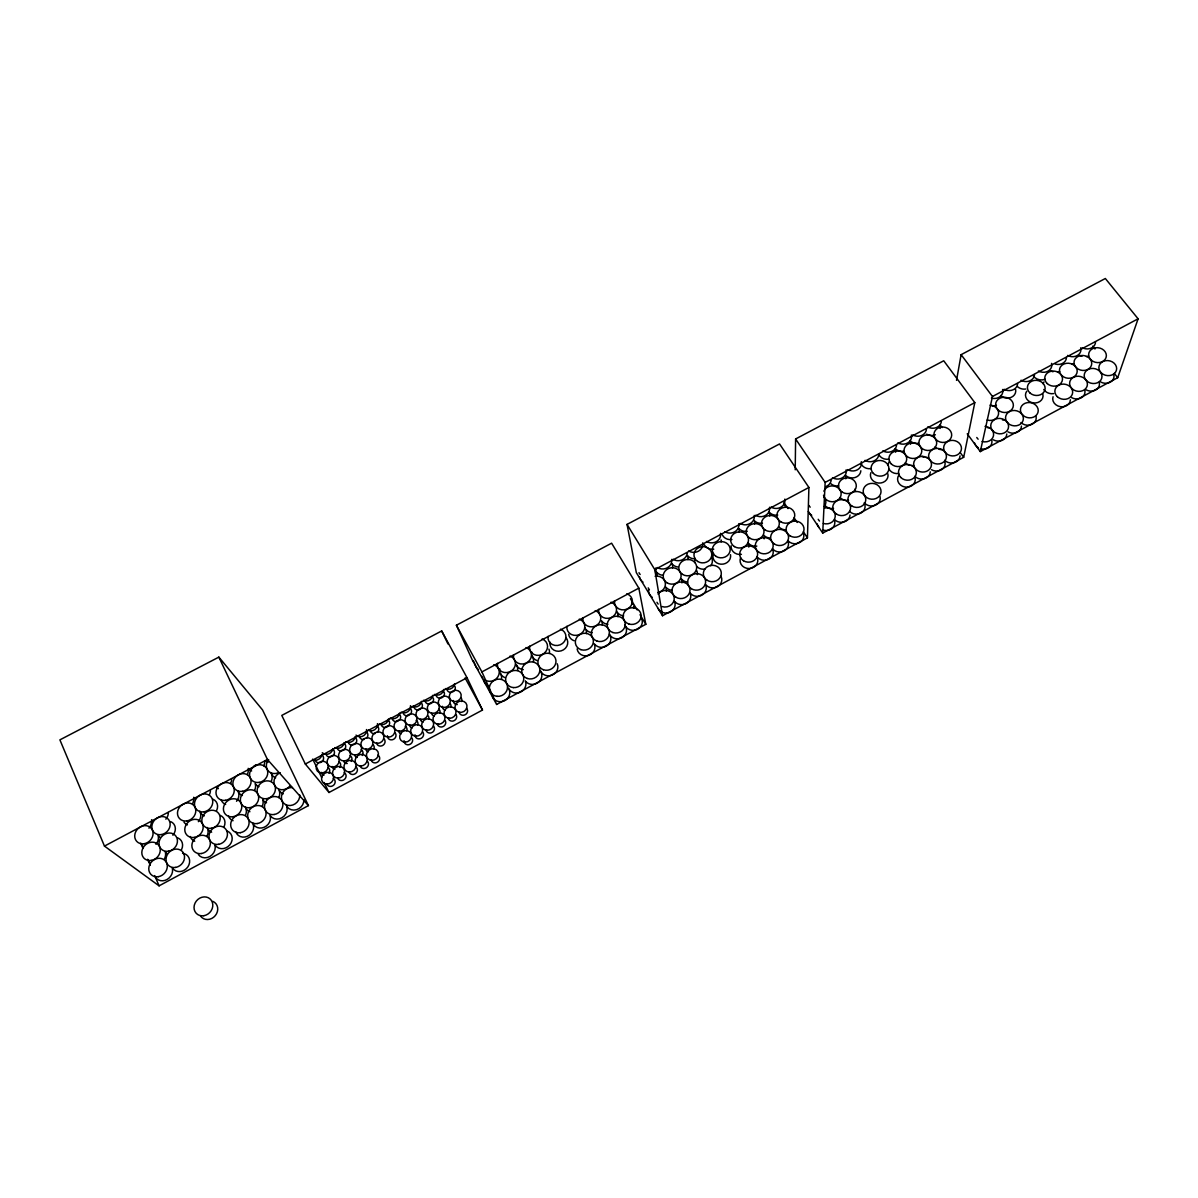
<?xml version="1.0" encoding="UTF-8"?>
<svg xmlns="http://www.w3.org/2000/svg" width="1198" height="1198" viewBox="0 0 1198 1198"><rect width="100%" height="100%" fill="white"/><g stroke="black" fill="none" stroke-linecap="round" stroke-linejoin="round"><path stroke-width="1.5" d="M795.217 469.796L795.607 438.962L943.725 360.778L974.798 402.618L963.686 457.292L822.726 533.08L808.321 511.546M807.437 537.872L808.905 487.466L779.539 443.949L627.048 524.395L636.333 572.629L662.524 615.742L807.437 537.872L803.334 531.702M822.726 533.08L825.152 482.405L795.607 438.962M956.513 380.35L961.125 354.668L1105.335 278.505L1138.1 318.803L1117.704 377.699L980.308 451.601L967.235 433.796M980.308 451.601L992.468 396.493L961.125 354.668M328.971 792.507L482.48 710.055L467.04 677.739L441.688 630.942L281.785 715.416L305.325 764.024L328.971 792.507L324.104 782.519M159.079 885.846L308.425 805.61L262.542 709.935L218.86 657.118L59.9 739.855L104.466 846.102L159.079 885.846L154.677 875.603M496.631 704.469L645.812 624.308L638.834 588.143L611.609 543.188L456.393 625.221L472.147 659.634L496.631 704.469L481.91 671.898L456.393 625.221M662.524 615.742L654.782 569.604L808.905 487.466M825.152 482.405L974.798 402.618M992.468 396.493L1138.1 318.803M305.325 764.024L467.04 677.739M481.91 671.898L638.834 588.143M104.466 846.102L267.439 759.487L308.425 805.61M1092.711 346.162L1094.987 349.022M1114.29 373.402L1117.704 377.699M454.581 685.825L454.881 686.244A4.343 3.983 -27.7 0 1 452.934 691.8M460.796 697.58L461.425 698.419A4.358 3.998 -28 0 1 461.634 701.519M466.531 708.258L467.16 709.096A4.373 4.028 -28.4 0 1 464.689 714.966A4.373 4.028 -28.4 0 1 459.089 712.241A6.095 5.601 -28.2 0 1 457.067 702.657A6.095 5.601 -28.2 0 1 466.891 705.173A6.095 5.601 -28.2 0 1 459.089 712.211M443.739 691.62L444.039 692.04A4.358 3.983 -28.6 0 1 441.553 697.85A4.358 3.983 -28.6 0 1 436.012 695.154M449.939 703.406L450.553 704.244A4.373 4.013 -29 0 1 450.762 707.344M455.944 714.517L456.258 714.951A4.388 4.028 -29.4 0 1 453.772 720.822A4.388 4.028 -29.4 0 1 448.172 718.096M939.936 424.631L942.092 427.596M960.437 452.844L963.686 457.292M439.007 709.246L439.621 710.085A4.373 4.013 -29.9 0 1 439.816 713.199M444.997 720.402L445.297 720.822A4.388 4.043 -30.3 0 1 442.796 726.707A4.388 4.043 -30.3 0 1 437.21 723.981M421.367 702.971L421.981 703.81A4.373 3.983 -30.3 0 1 420.902 708.752M433.451 725.988L434.065 726.842A4.403 4.043 -31.2 0 1 431.55 732.757A4.403 4.043 -31.2 0 1 425.964 730.001M410.525 708.752L411.139 709.605A4.388 3.998 -31.1 0 1 410.06 714.547M422.565 731.828L423.179 732.697A4.418 4.043 -32.1 0 1 420.094 738.777A4.418 4.043 -32.1 0 1 414.987 734.778M399.623 714.577L400.237 715.416A4.388 3.998 -31.9 0 1 399.144 720.387M411.603 737.713L412.217 738.567A4.418 4.043 -33 0 1 409.102 744.677A4.418 4.043 -33 0 1 404.026 740.664M388.661 720.432L389.26 721.286A4.403 3.998 -32.7 0 1 387.209 726.916M394.996 732.787L395.61 733.64A4.418 4.028 -33.3 0 1 393.558 739.316A4.418 4.028 -33.3 0 1 387.823 737.803M378.059 726.991L378.358 727.426A4.418 3.998 -33.5 0 1 377.235 732.412M384.079 738.956L384.678 739.825A4.433 4.028 -34.1 0 1 382.087 745.755A4.433 4.028 -34.1 0 1 376.546 742.985M367.202 732.862L367.501 733.281A4.418 3.998 -34.2 0 1 366.363 738.282M373.192 744.856L373.791 745.725A4.433 4.028 -34.8 0 1 373.941 748.885M362.305 750.876L362.605 751.311A4.448 4.028 -35.5 0 1 362.23 755.489M367.487 761.359L368.086 762.228A4.463 4.058 -36.1 0 1 365.989 767.978A4.463 4.058 -36.1 0 1 360.254 766.435M344.739 743.868L345.338 744.722A4.433 4.013 -35.6 0 1 343.212 750.412M783.896 502.426L787.999 508.596M794.139 517.836L797.194 522.463M627.048 524.395L654.782 569.604M630.403 598.671L637.141 609.887M640.031 614.694L645.812 624.308M465.109 677.933L482.48 710.055M312.768 759.218L321.678 777.532M441.688 630.942L447.962 643.955M218.86 657.118L267.439 759.487M140.75 843.182L142.951 848.304M148.088 860.254L150.289 865.375M711.612 557.684A8.88 8.072 -5.9 0 1 710.728 565.741M704.933 569.095A8.88 8.072 -5.9 0 1 696.652 566.355M694.78 562.566A8.88 8.072 -5.9 0 1 695.259 558.403M930.292 471.862A8.865 7.787 5.9 0 1 924.407 478.691A8.865 7.787 5.9 0 1 914.853 476.325M960.047 455.869A8.865 7.727 6.9 0 1 954.237 462.653A8.865 7.727 6.9 0 1 944.683 460.317M928.525 457.486A8.82 7.697 5.7 0 1 926.234 457.591M923.972 457.172A8.82 7.697 5.7 0 1 921.891 456.258M915.107 477.897A8.865 7.817 5.4 0 1 904.804 486.987A8.865 7.817 5.4 0 1 899.024 474.887M913.7 465.438A8.82 7.727 5.2 0 1 911.408 465.543M909.132 465.124A8.82 7.727 5.2 0 1 905.314 462.847M944.937 461.859A8.865 7.757 6.4 0 1 941.343 469.811A8.865 7.757 6.4 0 1 931.49 469.706M898.71 473.465A8.82 7.757 4.6 0 1 889.036 469.167M888.122 465.213A8.82 7.757 4.6 0 1 889.56 461.44M888.661 459.178A8.775 7.697 3.8 0 1 879.033 454.926M895.49 450.178A8.775 7.697 3.8 0 1 895.655 452.185M896.553 445.042A8.85 7.742 3.7 0 1 891.686 451.451A8.85 7.742 3.7 0 1 882.836 450.852M943.44 449.49A8.82 7.667 6.2 0 1 938.873 449.19M936.791 448.277A8.82 7.667 6.2 0 1 935.039 446.929M834.677 521.085A8.88 7.967 2 0 1 831.771 528.618A8.88 7.967 2 0 1 823.026 530.04M819.222 527.689A8.88 7.967 2 0 1 817.231 523.96M824.628 507.967A8.955 8.027 1.9 0 1 835.231 516.518A8.955 8.027 1.9 0 1 823.34 523.421M819.507 521.04A8.955 8.027 1.9 0 1 818.234 519.288M880.081 496.706A8.88 7.877 4 0 1 875.334 505.271A8.88 7.877 4 0 1 864.731 503.25M848.588 500.33A8.835 7.847 2.6 0 1 840.217 497.694M854.818 489.218A8.835 7.847 2.6 0 1 855.552 491.165M811.705 515.275A8.85 7.907 1.2 0 1 808.725 512.145M824.658 505.361A8.85 7.907 1.2 0 1 825.392 507.323M823.715 496.826A8.91 7.952 1.1 0 1 824.329 506.514M810.192 507.158A8.91 7.952 1.1 0 1 808.92 505.406M864.207 502.861A8.88 7.907 3.4 0 1 861.167 512.924A8.88 7.907 3.4 0 1 849.562 511.396M850.041 514.99A8.88 7.937 2.7 0 1 844.006 521.924A8.88 7.937 2.7 0 1 834.467 519.498M833.538 508.401A8.835 7.877 1.9 0 1 825.182 505.751M823.85 491.165A8.91 7.937 1.8 0 1 837.896 487.721A8.91 7.937 1.8 0 1 836.818 500.674A8.91 7.937 1.8 0 1 823.505 495.253M935.383 434.754A8.775 7.607 5.4 0 1 926.623 434.17M939.936 426.458A8.775 7.607 5.4 0 1 940.13 428.45M941.373 421.142A8.835 7.652 5.3 0 1 936.596 427.491A8.835 7.652 5.3 0 1 927.761 426.907M918.372 443.305A8.775 7.637 4.9 0 1 910.031 440.759M926.443 429.109A8.85 7.682 4.8 0 1 921.636 435.473A8.85 7.682 4.8 0 1 912.786 434.889M903.591 451.212A8.775 7.667 4.4 0 1 895.25 448.651M910.375 442.227A8.775 7.667 4.4 0 1 910.555 444.233M911.393 435.024A8.85 7.712 4.3 0 1 907.725 442.931A8.85 7.712 4.3 0 1 897.901 442.826M870.991 468.613A8.79 7.727 3.2 0 1 861.392 464.345M878.793 454.521A8.85 7.772 3.1 0 1 873.881 460.96A8.85 7.772 3.1 0 1 865.046 460.346M887.883 473.854A8.82 7.787 4 0 1 878.703 483.064A8.82 7.787 4 0 1 870.871 472.686M860.853 470.769A8.79 7.757 2.4 0 1 854.893 477.568A8.79 7.757 2.4 0 1 845.459 475.217M861.317 461.724A8.865 7.802 2.3 0 1 857.543 469.721A8.865 7.802 2.3 0 1 847.675 469.601M838.705 485.864A8.79 7.787 1.8 0 1 830.379 483.258M845.668 476.774A8.79 7.787 1.8 0 1 845.803 478.811M846.162 469.796A8.865 7.832 1.7 0 1 842.344 477.822A8.865 7.832 1.7 0 1 832.49 477.703M831.217 479.889A8.865 7.862 1 0 1 826.231 486.388M1084.729 389.964A8.88 7.502 10 0 1 1081.435 397.706A8.88 7.502 10 0 1 1071.626 397.631M1113.736 374.375A8.88 7.443 10.5 0 1 1110.501 382.057A8.88 7.443 10.5 0 1 1100.692 381.997M1070.383 399.803A8.88 7.532 9.7 0 1 1060.215 406.661A8.88 7.532 9.7 0 1 1053.057 396.748M1099.195 382.192A8.88 7.473 10.3 0 1 1095.93 389.904A8.88 7.473 10.3 0 1 1086.122 389.829M1053.611 393.603A8.835 7.473 9.1 0 1 1043.787 389.485M1043.069 383.749A8.835 7.473 9.1 0 1 1043.997 381.997M1045.135 379.212A8.775 7.428 8.4 0 1 1033.245 375.738M1051.559 363.383A8.85 7.473 8.3 0 1 1048.19 371.066A8.85 7.473 8.3 0 1 1038.381 371.006M991.719 439.951A8.88 7.682 7.9 0 1 989.129 447.243A8.88 7.682 7.9 0 1 980.473 448.666M978.362 447.752A8.88 7.682 7.9 0 1 974.453 442.796M985.026 426.398A8.955 7.742 7.8 0 1 993.501 435.728A8.955 7.742 7.8 0 1 982.06 441.463M978.137 439.187A8.955 7.742 7.8 0 1 976.789 437.48M1035.985 416.17A8.88 7.592 9 0 1 1031.598 424.481A8.88 7.592 9 0 1 1020.951 422.565M1004.733 419.809A8.835 7.577 7.9 0 1 1002.441 419.929M1021.46 426.099A8.88 7.622 8.6 0 1 1016.817 432.433A8.88 7.622 8.6 0 1 1007.952 431.849M1006.784 433.99A8.88 7.652 8.3 0 1 1002.097 440.355A8.88 7.652 8.3 0 1 993.232 439.756M990.072 427.671A8.835 7.607 7.6 0 1 987.781 427.791M990.042 405.134A8.91 7.652 7.5 0 1 998.503 414.358A8.91 7.652 7.5 0 1 987.122 420.034M1088.593 355.986A8.775 7.338 9.2 0 1 1086.466 356.6M1081.929 356.315A8.775 7.338 9.2 0 1 1079.832 355.462M1095.511 342.014A8.85 7.383 9.1 0 1 1091.004 348.184A8.85 7.383 9.1 0 1 1082.168 347.645M1074.112 363.728A8.775 7.368 9 0 1 1071.985 364.342M1080.671 347.839A8.85 7.413 8.9 0 1 1077.376 355.492A8.85 7.413 8.9 0 1 1067.583 355.432M1059.706 371.425A8.775 7.398 8.7 0 1 1057.564 372.039M1053.027 371.754A8.775 7.398 8.7 0 1 1050.931 370.886M1066.46 357.513A8.85 7.443 8.6 0 1 1055.168 364.057M1025.788 389.021A8.79 7.458 8 0 1 1017.387 386.55M1034.488 374.57A8.85 7.502 7.9 0 1 1029.876 380.814A8.85 7.502 7.9 0 1 1021.025 380.26M1042.814 394.037A8.835 7.517 8.7 0 1 1032.901 402.842A8.835 7.517 8.7 0 1 1026.761 391.207M1015.53 389.2A8.79 7.488 7.6 0 1 1011.142 397.377A8.79 7.488 7.6 0 1 1000.6 395.52M1017.611 383.585A8.85 7.532 7.5 0 1 1012.954 389.844A8.85 7.532 7.5 0 1 1004.104 389.29M996.451 405.238A8.79 7.517 7.2 0 1 992.019 405.957M1002.606 389.485A8.865 7.562 7.1 0 1 1000.03 396.658A8.865 7.562 7.1 0 1 991.405 398.08M772.44 548.714A8.895 8.072 -1.6 0 1 769.161 558.957A8.895 8.072 -1.6 0 1 757.54 557.37M803.723 534.293A8.88 8.012 0.3 0 1 798.796 542.994A8.88 8.012 0.3 0 1 788.194 540.912M769.76 538.022A8.85 7.982 -1.4 0 1 763.755 535.221M757.031 556.98A8.91 8.101 -2.6 0 1 749.304 568.526A8.91 8.101 -2.6 0 1 740.604 557.684M756.837 546.093A8.865 8.012 -2.3 0 1 748.51 543.383M764.054 536.764A8.865 8.012 -2.3 0 1 764.144 538.845M787.685 540.523A8.895 8.042 -0.6 0 1 784.435 550.736A8.895 8.042 -0.6 0 1 772.83 549.163M741.427 554.345A8.865 8.027 -3.3 0 1 731.124 545.749M748.001 542.979A8.865 8.027 -3.3 0 1 748.78 547.082M731.918 539.519A8.82 7.967 -4.1 0 1 722.439 535.072M738.492 528.258A8.82 7.967 -4.1 0 1 739.256 532.301M738.807 523.631A8.895 8.012 -4.1 0 1 734.748 531.822A8.895 8.012 -4.1 0 1 724.85 531.672M785.094 529.816A8.85 7.952 -0.5 0 1 779.059 527.03M793.825 518.479A8.85 7.952 -0.5 0 1 794.529 520.441M674.384 601.321A8.955 8.236 -9 0 1 669.787 612.313A8.955 8.236 -9 0 1 658.016 608.329M657.987 593.983A9.03 8.281 -9 0 1 669.937 591.557A9.03 8.281 -9 0 1 673.306 602.25A9.03 8.281 -9 0 1 661.94 606.562M658.181 604.091A9.03 8.281 -9 0 1 656.968 602.265M721.046 576.283A8.925 8.161 -5.2 0 1 717.617 586.646A8.925 8.161 -5.2 0 1 706.011 585.028M687.577 582.033A8.895 8.116 -7 0 1 681.602 579.173M696.637 570.458A8.895 8.116 -7 0 1 697.356 574.606M665.639 587.05A8.91 8.161 -9.5 0 1 666.328 591.213M652.176 597.248A8.91 8.161 -9.5 0 1 648.642 589.835M655.111 576.253A8.985 8.221 -9.5 0 1 665.309 582.902A8.985 8.221 -9.5 0 1 657.762 592.471M649.406 589.671A8.985 8.221 -9.5 0 1 648.208 587.844M705.502 584.624A8.925 8.191 -6.4 0 1 690.422 593.399M690.033 592.935A8.94 8.206 -7.6 0 1 674.908 601.725M672.108 590.329A8.91 8.146 -8.2 0 1 666.148 587.454M681.213 578.709A8.91 8.146 -8.2 0 1 681.932 582.872M777.742 515.065A8.805 7.892 -1.3 0 1 769.445 512.4M784.151 503.909A8.805 7.892 -1.3 0 1 784.855 505.856M784.855 499.087A8.88 7.937 -1.4 0 1 780.916 507.203A8.88 7.937 -1.4 0 1 771.033 507.068M762.467 523.212A8.805 7.907 -2.2 0 1 754.186 520.546M768.936 512.025A8.805 7.907 -2.2 0 1 769.73 516.053M769.505 507.263A8.88 7.967 -2.3 0 1 765.522 515.41A8.88 7.967 -2.3 0 1 755.653 515.275M747.282 531.313A8.82 7.937 -3.1 0 1 739.001 528.632M754.47 522.058A8.82 7.937 -3.1 0 1 754.575 524.14M754.231 515.41A8.895 7.997 -3.2 0 1 750.218 523.571A8.895 7.997 -3.2 0 1 740.334 523.436M713.768 549.208A8.835 7.997 -5.3 0 1 704.304 544.746M721.061 539.879A8.835 7.997 -5.3 0 1 721.136 541.975M720.552 533.35A8.91 8.042 -5.3 0 1 716.449 541.586A8.91 8.042 -5.3 0 1 706.55 541.436M730.525 554.704A8.88 8.057 -4.6 0 1 720.896 564.198A8.88 8.057 -4.6 0 1 713.469 553.416M656.414 572.015A8.88 8.101 -10 0 1 657.088 576.148M642.997 582.138A8.88 8.101 -10 0 1 639.537 576.912M656.01 567.747A8.955 8.146 -10.1 0 1 655.486 571.955M640.166 574.471A8.955 8.146 -10.1 0 1 638.983 572.674M693.762 558.762A8.85 8.027 -6.5 0 1 687.817 555.932M702.747 542.844A8.91 8.072 -6.6 0 1 698.614 551.095A8.91 8.072 -6.6 0 1 688.715 550.945M678.263 567.028A8.85 8.042 -7.6 0 1 672.318 564.198M687.308 555.543A8.85 8.042 -7.6 0 1 688.011 559.646M687.233 553.251A8.925 8.101 -7.7 0 1 681.962 559.945A8.925 8.101 -7.7 0 1 673.096 559.256M662.853 575.265A8.865 8.072 -8.8 0 1 656.908 572.404M671.943 563.734A8.865 8.072 -8.8 0 1 672.632 567.852M671.674 559.391A8.94 8.131 -8.8 0 1 667.466 567.702A8.94 8.131 -8.8 0 1 657.552 567.538M565.95 637.516A9 8.296 -18.5 0 1 561.083 650.888A9 8.296 -18.5 0 1 549.972 642.158M560.454 629.19A9.075 8.356 -18.4 0 1 565.531 639.283A9.075 8.356 -18.4 0 1 554.944 645.408A9.075 8.356 -18.4 0 1 548.04 636.363M594.283 643.91A9.03 8.341 -16.6 0 1 588.323 655.486A9.03 8.341 -16.6 0 1 577.107 648.912M641.604 618.512A8.985 8.281 -11.9 0 1 636.902 629.579A8.985 8.281 -11.9 0 1 625.146 625.551M617.24 612.537A8.955 8.236 -13.8 0 1 617.869 616.76M607.91 624.308A8.955 8.236 -13.8 0 1 601.965 621.373M610.965 602.235A9.03 8.281 -13.7 0 1 616.161 612.208A9.03 8.281 -13.7 0 1 605.664 618.273A9.03 8.281 -13.7 0 1 598.656 609.333M633.577 606.188A8.94 8.206 -12.4 0 1 633.607 608.329M623.679 615.862A8.94 8.206 -12.4 0 1 616.551 611.13M631.765 602.324A8.94 8.206 -12.4 0 1 632.948 604.136M626.794 593.774A9.015 8.266 -12.3 0 1 632.035 603.717A9.015 8.266 -12.3 0 1 621.567 609.767A9.015 8.266 -12.3 0 1 614.529 600.857M584.624 627.527A8.985 8.281 -16.7 0 1 586.391 633.607M574.097 640.735A8.985 8.281 -16.7 0 1 568.691 634.326M579.278 619.141A9.06 8.326 -16.7 0 1 584.414 629.19A9.06 8.326 -16.7 0 1 573.857 635.284A9.06 8.326 -16.7 0 1 566.909 626.284M624.637 625.146A8.985 8.296 -13.4 0 1 622.121 637.561A8.985 8.296 -13.4 0 1 609.333 634.042M610.141 635.404A9 8.326 -15 0 1 594.777 644.329M601.591 620.908A8.97 8.251 -15.2 0 1 602.22 625.131M592.216 632.709A8.97 8.251 -15.2 0 1 586.286 629.774M595.211 610.636A9.045 8.311 -15.2 0 1 600.378 620.654A9.045 8.311 -15.2 0 1 589.85 626.734A9.045 8.311 -15.2 0 1 582.872 617.764M478.436 669.532A9.06 8.281 -24.4 0 1 475.172 664.066M474.273 662.434A9.135 8.341 -24.3 0 1 473.15 660.562M509.195 689.569A9.135 8.431 -25 0 1 504.088 700.95A9.135 8.431 -25 0 1 492.423 696.757M525.293 680.928A9.105 8.416 -23.5 0 1 520.246 692.264A9.105 8.416 -23.5 0 1 508.551 688.101M499.88 672.842A9.09 8.356 -24.7 0 1 501.513 679.041M489.024 686.274A9.09 8.356 -24.7 0 1 483.737 679.745M493.861 664.725A9.165 8.416 -24.6 0 1 497.949 676.735A9.165 8.416 -24.6 0 1 484.531 679.76M482.914 678.233A9.165 8.416 -24.6 0 1 481.776 676.346M515.919 664.276A9.075 8.341 -23.2 0 1 517.581 670.446M505.122 677.664A9.075 8.341 -23.2 0 1 500.375 673.261M499.806 671.15A9.075 8.341 -23.2 0 1 499.851 668.948M510.019 656.1A9.15 8.401 -23.1 0 1 514.975 666.328A9.15 8.401 -23.1 0 1 504.283 672.497A9.15 8.401 -23.1 0 1 497.484 663.333M548.879 649.106A9.03 8.311 -20.2 0 1 549.448 653.389M537.063 660.562A9.03 8.311 -20.2 0 1 532.271 656.205M531.702 654.108A9.03 8.311 -20.2 0 1 531.732 651.907M542.095 638.983A9.105 8.371 -20.1 0 1 547.127 649.136A9.105 8.371 -20.1 0 1 536.494 655.276A9.105 8.371 -20.1 0 1 529.621 646.186M541.226 672.378A9.09 8.401 -21.9 0 1 525.667 681.407M557.235 663.782A9.06 8.386 -20.3 0 1 552.278 675.058A9.06 8.386 -20.3 0 1 540.568 670.925M531.777 655.785A9.045 8.326 -21.8 0 1 533.469 661.94M523.301 669.607A9.045 8.326 -21.8 0 1 516.278 664.755M526.012 647.564A9.12 8.386 -21.6 0 1 531.014 657.747A9.12 8.386 -21.6 0 1 520.351 663.902A9.12 8.386 -21.6 0 1 513.508 654.782M264.713 761.284A9.404 8.341 -38.5 0 1 263.755 765.807M251.625 770.988A9.404 8.341 -38.5 0 1 248.166 768.352M256.192 764.683A9.479 8.386 -38.3 0 1 254.051 765.911M275.645 777.802A9.404 8.401 -38.4 0 1 271.122 773.204M278.295 772.77A9.494 8.461 -38.2 0 1 267.813 770.374A9.494 8.461 -38.2 0 1 268.651 759.577M286.681 806.374A9.539 8.536 -40.9 0 1 281.979 817.74A9.539 8.536 -40.9 0 1 270.374 815.823M303.858 799.635A9.509 8.536 -40.1 0 1 296.505 809.698A9.509 8.536 -40.1 0 1 286.112 804.846M299.755 795.023A9.584 8.596 -39.8 0 1 290.35 805.52A9.584 8.596 -39.8 0 1 281.455 796.475A9.584 8.596 -39.8 0 1 292.417 787.565M279.269 790.755A9.494 8.476 -40 0 1 278.76 797.569M266.54 802.81A9.494 8.476 -40 0 1 263.036 800.129M283.252 793.87A9.464 8.461 -39.2 0 1 278.715 789.227M289.946 785.993A9.539 8.521 -39 0 1 275.465 786.532A9.539 8.521 -39 0 1 280.242 772.695M271.676 774.717A9.449 8.401 -39.2 0 1 271.152 781.485M258.978 786.697A9.449 8.401 -39.2 0 1 255.503 784.031M268.217 762.153A9.359 8.326 -37.7 0 1 266.285 761.089M238.462 792.417A9.509 8.416 -40.7 0 1 236.53 801.282M225.643 804.472A9.509 8.416 -40.7 0 1 221.181 799.815M262.691 799.62A9.524 8.476 -40.8 0 1 262.152 806.464M249.903 811.72A9.524 8.476 -40.8 0 1 245.395 807.048M245.934 808.575A9.569 8.476 -41.5 0 1 245.365 815.449M233.071 820.72A9.569 8.476 -41.5 0 1 228.578 816.018M253.212 824.329A9.614 8.551 -42.4 0 1 247.312 836.324A9.614 8.551 -42.4 0 1 235.796 831.816M255.159 783.522A9.479 8.401 -40 0 1 254.605 790.306M242.4 795.532A9.479 8.401 -40 0 1 237.923 790.89M231.603 778.88A9.464 8.341 -40 0 1 230.6 783.432M218.41 788.643A9.464 8.341 -40 0 1 216.479 787.565M270.029 815.314A9.569 8.551 -41.6 0 1 264.174 827.264A9.569 8.551 -41.6 0 1 252.658 822.771M248.256 770.029A9.434 8.341 -39.2 0 1 247.267 774.567M200.38 812.723A9.599 8.416 -42.2 0 1 198.359 821.663M187.427 824.868A9.599 8.416 -42.2 0 1 183.983 822.157M207.703 829.031A9.644 8.491 -43 0 1 207.059 835.949M194.705 841.251A9.644 8.491 -43 0 1 190.257 836.518M214.831 844.919A9.704 8.551 -43.8 0 1 209.92 856.45A9.704 8.551 -43.8 0 1 198.329 854.474M212.735 799.111A9.569 8.416 -41.6 0 1 216.568 810.612M204.289 815.868A9.569 8.416 -41.6 0 1 199.841 811.181M220.088 815.314A9.614 8.491 -42.4 0 1 223.966 826.905M211.642 832.191A9.614 8.491 -42.4 0 1 207.164 827.474M210.384 790.156A9.509 8.356 -40.8 0 1 209.351 794.738M195.199 798.871A9.509 8.356 -40.8 0 1 193.702 797.284M227.261 831.098A9.659 8.551 -43.2 0 1 229.791 844.904A9.659 8.551 -43.2 0 1 215.311 845.369M193.627 799.066A9.554 8.356 -41.4 0 1 192.578 803.648M170.58 821.558A9.659 8.431 -43.1 0 1 172.901 835.246M160.023 837.342A9.659 8.431 -43.1 0 1 158.51 835.725M177.783 837.911A9.704 8.491 -43.9 0 1 181.527 849.607M167.196 853.815A9.704 8.491 -43.9 0 1 165.683 852.182M182.56 853.305A9.764 8.566 -44.7 0 1 187.936 866.768A9.764 8.566 -44.7 0 1 172.662 868.236M168.319 812.514A9.614 8.356 -42.3 0 1 165.863 819.192M153.03 821.289A9.614 8.356 -42.3 0 1 151.532 819.687M172.198 867.786A9.794 8.566 -45.2 0 1 167.166 879.422A9.794 8.566 -45.2 0 1 155.56 877.415M165.219 851.733A9.749 8.491 -44.4 0 1 164.515 858.726M150.139 862.934A9.749 8.491 -44.4 0 1 147.668 859.28M158.061 835.276A9.689 8.431 -43.6 0 1 155.935 844.29M143.026 846.402A9.689 8.431 -43.6 0 1 141.544 844.77M151.457 821.484A9.644 8.356 -42.9 0 1 148.956 828.192M212.765 901.345A9.913 8.775 -47.3 0 1 215.281 915.631A9.913 8.775 -47.3 0 1 200.56 916.066M349.157 772.396A4.478 4.058 -36.8 0 0 354.893 773.938A4.478 4.058 -36.8 0 0 357.004 768.173L356.405 767.304A4.478 4.058 -36.8 0 0 355.581 766.645M337.836 778.46A4.478 4.058 -37.5 0 0 343.571 780.003A4.478 4.058 -37.5 0 0 345.713 774.237L345.114 773.369A4.478 4.058 -37.5 0 0 344.275 772.695M326.889 784.331A4.492 4.058 -38.1 0 0 332.625 785.888A4.492 4.058 -38.1 0 0 334.781 780.093L334.182 779.224A4.492 4.058 -38.1 0 0 333.358 778.55M371.125 759.802A4.448 4.058 -35.4 0 0 376.696 762.587A4.448 4.058 -35.4 0 0 379.302 756.612L378.688 755.758A4.448 4.058 -35.4 0 0 377.864 755.084M387.493 736.815A4.418 4.028 -33.3 0 1 387.433 735.737M434.35 716.134A4.373 4.013 -29.9 0 1 431.55 713.229M428.42 716.09A4.388 4.013 -30.8 0 1 428.599 719.204M423.134 722.139A4.388 4.013 -30.8 0 1 420.333 719.234M457.292 704.574A4.358 3.998 -28 0 1 453.308 700.501M445.297 710.264A4.373 4.013 -29 0 1 442.421 706.326M351.164 761.404A4.463 4.028 -36.2 0 0 351.553 757.226L350.954 756.357A4.463 4.028 -36.2 0 0 350.13 755.698M347.24 763.515A4.463 4.028 -36.2 0 1 343.721 761.419M357.214 757.436A4.448 4.028 -35.5 0 1 354.788 755.489M361.182 749.783A4.448 4.028 -35.5 0 1 362.006 750.442M417.728 725.03A4.403 4.013 -31.6 0 0 417.548 721.9L416.934 721.046A4.403 4.013 -31.6 0 0 416.11 720.402M412.247 727.965A4.403 4.013 -31.6 0 1 409.446 725.06M339.873 767.454A4.463 4.043 -36.9 0 0 340.277 763.246L339.693 762.392A4.463 4.043 -36.9 0 0 338.869 761.718M334.841 769.415A4.463 4.043 -36.9 0 1 332.101 766.45M406.781 730.9A4.403 4.028 -32.5 0 0 406.616 727.755L406.002 726.901A4.403 4.028 -32.5 0 0 405.179 726.243M401.285 733.835A4.403 4.028 -32.5 0 1 398.5 730.915M328.956 773.294A4.478 4.043 -37.6 0 0 329.375 769.086L328.791 768.217A4.478 4.043 -37.6 0 0 327.967 767.544M323.924 775.256A4.478 4.043 -37.6 0 1 321.184 772.291M368.4 751.835A4.433 4.028 -34.8 0 1 365.645 748.9M386.145 727.336A4.403 3.998 -32.7 0 1 381.159 724.431M388.481 718.935A6.125 5.556 -32.6 0 1 379.122 723.921M433.152 697.85A4.358 3.983 -29.4 0 1 430.097 703.84M428.989 703.99A4.358 3.983 -29.4 0 1 425.095 700.98M432.718 695.334A6.08 5.541 -29.3 0 1 423.433 700.291M419.974 709.411A4.373 3.983 -30.3 0 1 413.849 705.892M421.456 701.339A6.095 5.541 -30.2 0 1 412.157 706.311M375.229 733.49A4.418 3.998 -33.5 0 1 370.257 730.57M376.936 725.913A4.418 3.998 -33.5 0 1 377.759 726.572M377.445 723.637A6.14 5.571 -33.3 0 1 368.13 730.121M451.871 692.219A4.343 3.983 -27.7 0 1 446.854 689.359M454.626 683.654A6.05 5.526 -27.5 0 1 445.371 688.58M443.694 689.479A6.065 5.541 -28.4 0 1 434.425 694.421M342.134 750.832A4.433 4.013 -35.6 0 1 337.192 747.896M344.215 742.55A6.185 5.571 -35.5 0 1 334.781 747.582M409.117 715.206A4.388 3.998 -31.1 0 1 403.412 713.723M410.465 705.697A6.11 5.556 -31 0 1 401.21 712.151M354.249 744.512A4.433 3.998 -34.9 0 0 356.36 738.837L355.761 737.983A4.433 3.998 -34.9 0 0 354.937 737.324M353.185 744.931A4.433 3.998 -34.9 0 1 348.229 742.011M355.327 736.635A6.17 5.571 -34.8 0 1 345.908 741.652M364.342 739.361A4.418 3.998 -34.2 0 1 359.385 736.441M366.079 731.768A4.418 3.998 -34.2 0 1 366.902 732.427M366.498 729.537A6.155 5.571 -34.1 0 1 356.016 735.123M331.966 756.432A4.448 4.013 -36.3 0 0 334.092 750.727L333.493 749.858A4.448 4.013 -36.3 0 0 332.685 749.199M330.888 756.837A4.448 4.013 -36.3 0 1 326.859 755.773M326.26 754.905A4.448 4.013 -36.3 0 1 325.931 753.901M332.894 748.6A6.2 5.571 -36.1 0 1 322.292 752.718M398.2 721.046A4.388 3.998 -31.9 0 1 392.15 718.56M399.548 713.035A6.11 5.556 -31.8 0 1 390.204 718.021M320.001 762.662A4.463 4.013 -36.9 0 0 323.22 756.522L322.636 755.668A4.463 4.013 -36.9 0 0 321.813 754.995M318.878 762.797A4.463 4.013 -36.9 0 1 315.059 759.712M321.933 754.441A6.215 5.586 -36.8 0 1 312.468 759.502M697.655 561.443A8.94 8.131 -5.9 0 0 711.762 555.408A8.94 8.131 -5.9 0 0 699.198 547.411A8.94 8.131 -5.9 0 0 697.655 561.443M915.946 469.346A8.94 7.832 5.8 0 0 931.056 466.846A8.94 7.832 5.8 0 0 920.678 456.528A8.94 7.832 5.8 0 0 915.946 469.346M946.001 453.233A8.925 7.772 6.8 0 0 961.066 450.718A8.925 7.772 6.8 0 0 950.628 440.49A8.925 7.772 6.8 0 0 946.001 453.233M921.247 447.797A8.895 7.742 5.6 0 0 936.282 445.297A8.895 7.742 5.6 0 0 925.934 435.114A8.895 7.742 5.6 0 0 921.247 447.797M900.791 477.478A8.94 7.862 5.3 0 0 915.916 474.962A8.94 7.862 5.3 0 0 905.568 464.614A8.94 7.862 5.3 0 0 900.791 477.478M906.317 455.794A8.895 7.772 5.1 0 0 921.352 453.293A8.895 7.772 5.1 0 0 911.049 443.065A8.895 7.772 5.1 0 0 906.317 455.794M930.936 461.305A8.94 7.802 6.3 0 0 946.016 458.804A8.94 7.802 6.3 0 0 935.608 448.531A8.94 7.802 6.3 0 0 930.936 461.305M891.207 463.866A8.895 7.802 4.5 0 0 906.272 461.365A8.895 7.802 4.5 0 0 895.999 451.092A8.895 7.802 4.5 0 0 891.207 463.866M936.267 439.771A8.88 7.712 6 0 0 951.287 437.27A8.88 7.712 6 0 0 940.909 427.132A8.88 7.712 6 0 0 936.267 439.771M865.405 496.451A8.94 7.937 3.9 0 0 880.59 493.935A8.94 7.937 3.9 0 0 870.317 483.498A8.94 7.937 3.9 0 0 865.405 496.451M842.449 492.258A8.91 7.907 2.5 0 0 856.285 486.343A8.91 7.907 2.5 0 0 843.467 478.601A8.91 7.907 2.5 0 0 842.449 492.258M851.883 506.05A8.955 7.967 3.3 0 0 865.765 500.105A8.955 7.967 3.3 0 0 852.871 492.303A8.955 7.967 3.3 0 0 851.883 506.05M836.653 514.212A8.955 7.997 2.6 0 0 850.58 508.251A8.955 7.997 2.6 0 0 837.716 500.42A8.955 7.997 2.6 0 0 836.653 514.212M873.357 473.42A8.895 7.832 3.8 0 0 888.437 470.904A8.895 7.832 3.8 0 0 878.209 460.601A8.895 7.832 3.8 0 0 873.357 473.42M1072.12 388.766A8.94 7.547 9.9 0 0 1087.08 386.28A8.94 7.547 9.9 0 0 1076.313 376.352A8.94 7.547 9.9 0 0 1072.12 388.766M1101.411 373.042A8.94 7.488 10.4 0 0 1116.341 370.556A8.94 7.488 10.4 0 0 1105.514 360.703A8.94 7.488 10.4 0 0 1101.411 373.042M1076.538 367.891A8.895 7.458 9.5 0 0 1091.408 365.42A8.895 7.458 9.5 0 0 1080.686 355.596A8.895 7.458 9.5 0 0 1076.538 367.891M1057.355 396.703A8.94 7.577 9.6 0 0 1072.33 394.202A8.94 7.577 9.6 0 0 1061.593 384.229A8.94 7.577 9.6 0 0 1057.355 396.703M1061.967 375.693A8.895 7.488 9.2 0 0 1076.867 373.207A8.895 7.488 9.2 0 0 1066.175 363.353A8.895 7.488 9.2 0 0 1061.967 375.693M1086.736 380.934A8.94 7.517 10.2 0 0 1101.666 378.448A8.94 7.517 10.2 0 0 1090.869 368.55A8.94 7.517 10.2 0 0 1086.736 380.934M1047.247 383.57A8.895 7.517 8.9 0 0 1062.162 381.084A8.895 7.517 8.9 0 0 1051.515 371.185A8.895 7.517 8.9 0 0 1047.247 383.57M1091.183 360.059A8.895 7.428 9.8 0 0 1106.039 357.588A8.895 7.428 9.8 0 0 1095.286 347.809A8.895 7.428 9.8 0 0 1091.183 360.059M1022.867 415.212A8.955 7.652 8.9 0 0 1037.887 412.711A8.955 7.652 8.9 0 0 1027.24 402.648A8.955 7.652 8.9 0 0 1022.867 415.212M998.024 409.896A8.91 7.622 7.8 0 0 1012.999 407.41A8.91 7.622 7.8 0 0 1002.456 397.392A8.91 7.622 7.8 0 0 998.024 409.896M1007.967 423.208A8.955 7.682 8.5 0 0 1023.002 420.708A8.955 7.682 8.5 0 0 1012.385 410.6A8.955 7.682 8.5 0 0 1007.967 423.208M993.142 431.16A8.955 7.712 8.2 0 0 1008.207 428.659A8.955 7.712 8.2 0 0 997.62 418.521A8.955 7.712 8.2 0 0 993.142 431.16M1029.846 392.869A8.895 7.562 8.6 0 0 1044.776 390.383A8.895 7.562 8.6 0 0 1034.159 380.455A8.895 7.562 8.6 0 0 1029.846 392.869M759.083 552.383A8.97 8.116 -1.7 0 0 773.159 546.348A8.97 8.116 -1.7 0 0 760.416 538.366A8.97 8.116 -1.7 0 0 759.083 552.383M789.991 535.806A8.955 8.072 0.2 0 0 804.008 529.801A8.955 8.072 0.2 0 0 791.219 521.879A8.955 8.072 0.2 0 0 789.991 535.806M765.327 530.07A8.925 8.027 -1.5 0 0 779.314 524.095A8.925 8.027 -1.5 0 0 766.63 516.218A8.925 8.027 -1.5 0 0 765.327 530.07M743.494 560.739A8.985 8.146 -2.7 0 0 757.6 554.689A8.985 8.146 -2.7 0 0 744.886 546.677A8.985 8.146 -2.7 0 0 743.494 560.739M749.963 538.291A8.925 8.057 -2.4 0 0 763.98 532.301A8.925 8.057 -2.4 0 0 751.326 524.38A8.925 8.057 -2.4 0 0 749.963 538.291M774.492 544.117A8.97 8.087 -0.7 0 0 788.539 538.097A8.97 8.087 -0.7 0 0 775.78 530.145A8.97 8.087 -0.7 0 0 774.492 544.117M734.434 546.602A8.94 8.087 -3.4 0 0 748.48 540.583A8.94 8.087 -3.4 0 0 735.857 532.631A8.94 8.087 -3.4 0 0 734.434 546.602M780.782 521.819A8.925 7.997 -0.6 0 0 794.738 515.859A8.925 7.997 -0.6 0 0 782.024 507.997A8.925 7.997 -0.6 0 0 780.782 521.819M707.105 580.266A9 8.206 -5.2 0 0 721.286 574.171A9 8.206 -5.2 0 0 708.632 566.07A9 8.206 -5.2 0 0 707.105 580.266M682.486 574.366A8.97 8.176 -7.1 0 0 696.652 568.301A8.97 8.176 -7.1 0 0 684.088 560.245A8.97 8.176 -7.1 0 0 682.486 574.366M691.366 588.697A9 8.236 -6.4 0 0 705.592 582.602A9 8.236 -6.4 0 0 692.953 574.456A9 8.236 -6.4 0 0 691.366 588.697M675.717 597.098A9.015 8.266 -7.7 0 0 689.973 590.973A9.015 8.266 -7.7 0 0 677.364 582.797A9.015 8.266 -7.7 0 0 675.717 597.098M666.882 582.707A8.985 8.191 -8.3 0 0 681.078 576.627A8.985 8.191 -8.3 0 0 668.559 568.526A8.985 8.191 -8.3 0 0 666.882 582.707M716.06 556.411A8.955 8.116 -4.6 0 0 730.166 550.376A8.955 8.116 -4.6 0 0 717.557 542.394A8.955 8.116 -4.6 0 0 716.06 556.411M580.91 649.645A9.105 8.401 -16.5 0 0 593.309 640.211A9.105 8.401 -16.5 0 0 578.829 635.225A9.105 8.401 -16.5 0 0 580.91 649.645M628.785 623.963A9.06 8.341 -11.9 0 0 641.05 614.604A9.06 8.341 -11.9 0 0 626.539 609.692A9.06 8.341 -11.9 0 0 628.785 623.963M612.837 632.529A9.06 8.356 -13.4 0 0 625.146 623.14A9.06 8.356 -13.4 0 0 610.636 618.213A9.06 8.356 -13.4 0 0 612.837 632.529M596.948 641.05A9.075 8.386 -14.9 0 0 609.318 631.631A9.075 8.386 -14.9 0 0 594.822 626.674A9.075 8.386 -14.9 0 0 596.948 641.05M497.08 696.337A9.21 8.491 -24.9 0 0 506.889 684.103A9.21 8.491 -24.9 0 0 491.33 682.8A9.21 8.491 -24.9 0 0 497.08 696.337M513.373 687.592A9.18 8.476 -23.3 0 0 523.137 675.402A9.18 8.476 -23.3 0 0 507.578 674.1A9.18 8.476 -23.3 0 0 513.373 687.592M527.225 678.457A9.165 8.461 -21.8 0 0 539.789 668.918A9.165 8.461 -21.8 0 0 525.338 663.857A9.165 8.461 -21.8 0 0 527.225 678.457M543.428 669.757A9.135 8.446 -20.2 0 0 555.932 660.248A9.135 8.446 -20.2 0 0 541.481 655.216A9.135 8.446 -20.2 0 0 543.428 669.757M274.222 814.505A9.614 8.596 -40.7 0 0 281.38 799.815A9.614 8.596 -40.7 0 0 265.462 802.435A9.614 8.596 -40.7 0 0 274.222 814.505M266.78 798.662A9.569 8.536 -39.8 0 0 273.938 784.091A9.569 8.536 -39.8 0 0 258.094 786.697A9.569 8.536 -39.8 0 0 266.78 798.662M259.157 782.414A9.524 8.461 -39 0 0 266.315 767.963A9.524 8.461 -39 0 0 250.532 770.554A9.524 8.461 -39 0 0 259.157 782.414M225.538 800.339A9.599 8.476 -40.5 0 0 232.816 785.783A9.599 8.476 -40.5 0 0 217.003 788.389A9.599 8.476 -40.5 0 0 225.538 800.339M249.993 807.647A9.614 8.536 -40.6 0 0 257.226 793.016A9.614 8.536 -40.6 0 0 241.352 795.637A9.614 8.536 -40.6 0 0 249.993 807.647M233.026 816.722A9.644 8.536 -41.3 0 0 240.319 802.031A9.644 8.536 -41.3 0 0 224.43 804.652A9.644 8.536 -41.3 0 0 233.026 816.722M240.334 832.685A9.689 8.611 -42.1 0 0 247.627 817.89A9.689 8.611 -42.1 0 0 231.678 820.51A9.689 8.611 -42.1 0 0 240.334 832.685M242.445 791.324A9.569 8.461 -39.8 0 0 249.648 776.828A9.569 8.461 -39.8 0 0 233.865 779.434A9.569 8.461 -39.8 0 0 242.445 791.324M257.375 823.55A9.659 8.611 -41.4 0 0 264.593 808.8A9.659 8.611 -41.4 0 0 248.66 811.42A9.659 8.611 -41.4 0 0 257.375 823.55M186.963 820.9A9.689 8.476 -42 0 0 194.405 806.224A9.689 8.476 -42 0 0 178.532 808.845A9.689 8.476 -42 0 0 186.963 820.9M194.316 837.417A9.734 8.551 -42.8 0 0 201.758 822.622A9.734 8.551 -42.8 0 0 185.825 825.257A9.734 8.551 -42.8 0 0 194.316 837.417M201.474 853.53A9.779 8.611 -43.6 0 0 208.931 838.615A9.779 8.611 -43.6 0 0 192.923 841.251A9.779 8.611 -43.6 0 0 201.474 853.53M203.989 811.825A9.644 8.476 -41.4 0 0 211.357 797.209A9.644 8.476 -41.4 0 0 195.514 799.815A9.644 8.476 -41.4 0 0 203.989 811.825M211.402 828.282A9.689 8.551 -42.2 0 0 218.77 813.547A9.689 8.551 -42.2 0 0 202.851 816.167A9.689 8.551 -42.2 0 0 211.402 828.282M218.62 844.335A9.749 8.611 -43 0 0 226.003 829.465A9.749 8.611 -43 0 0 210.024 832.101A9.749 8.611 -43 0 0 218.62 844.335M161.266 834.602A9.734 8.491 -42.9 0 0 168.798 819.851A9.734 8.491 -42.9 0 0 152.91 822.472A9.734 8.491 -42.9 0 0 161.266 834.602M168.514 851.224A9.794 8.551 -43.7 0 0 176.061 836.339A9.794 8.551 -43.7 0 0 160.083 838.974A9.794 8.551 -43.7 0 0 168.514 851.224M175.582 867.427A9.839 8.626 -44.5 0 0 183.129 852.437A9.839 8.626 -44.5 0 0 167.091 855.072A9.839 8.626 -44.5 0 0 175.582 867.427M158.301 876.696A9.883 8.626 -45 0 0 165.923 861.647A9.883 8.626 -45 0 0 149.87 864.282A9.883 8.626 -45 0 0 158.301 876.696M151.307 860.419A9.839 8.551 -44.2 0 0 158.915 845.503A9.839 8.551 -44.2 0 0 142.921 848.124A9.839 8.551 -44.2 0 0 151.307 860.419M144.119 843.736A9.779 8.491 -43.5 0 0 151.727 828.926A9.779 8.491 -43.5 0 0 135.808 831.562A9.779 8.491 -43.5 0 0 144.119 843.736M203.795 915.721A9.988 8.835 -47.1 0 0 211.357 900.372A9.988 8.835 -47.1 0 0 195.094 903.037A9.988 8.835 -47.1 0 0 203.795 915.721M438.573 724.236A6.125 5.616 -30.1 0 0 444.368 715.595A6.125 5.616 -30.1 0 0 434.02 715.64A6.125 5.616 -30.1 0 0 438.573 724.236M427.222 730.316A6.125 5.616 -31.1 0 0 433.062 721.66A6.125 5.616 -31.1 0 0 422.699 721.705A6.125 5.616 -31.1 0 0 427.222 730.316M449.624 718.306A6.11 5.616 -29.2 0 0 455.405 709.68A6.11 5.616 -29.2 0 0 445.057 709.725A6.11 5.616 -29.2 0 0 449.624 718.306M349.427 772.036A6.23 5.646 -36.6 0 0 355.447 763.246A6.23 5.646 -36.6 0 0 345.054 763.261A6.23 5.646 -36.6 0 0 349.427 772.036M360.613 766.046A6.215 5.646 -35.9 0 0 366.618 757.256A6.215 5.646 -35.9 0 0 356.225 757.286A6.215 5.646 -35.9 0 0 360.613 766.046M416.23 736.216A6.14 5.631 -31.9 0 0 422.085 727.53A6.14 5.631 -31.9 0 0 411.723 727.575A6.14 5.631 -31.9 0 0 416.23 736.216M338.016 778.161A6.245 5.646 -37.3 0 0 344.066 769.341A6.245 5.646 -37.3 0 0 333.673 769.356A6.245 5.646 -37.3 0 0 338.016 778.161M405.164 742.146A6.155 5.631 -32.8 0 0 411.049 733.446A6.155 5.631 -32.8 0 0 400.671 733.49A6.155 5.631 -32.8 0 0 405.164 742.146M326.979 784.076A6.26 5.646 -38 0 0 333.059 775.241A6.26 5.646 -38 0 0 322.651 775.256A6.26 5.646 -38 0 0 326.979 784.076M371.934 760.371A6.2 5.646 -35.2 0 0 377.894 751.61A6.2 5.646 -35.2 0 0 367.516 751.64A6.2 5.646 -35.2 0 0 371.934 760.371M388.422 737.174A6.155 5.601 -33.1 0 0 394.337 728.504A6.155 5.601 -33.1 0 0 383.989 728.549A6.155 5.601 -33.1 0 0 388.422 737.174M432.852 713.394A6.095 5.586 -29.7 0 0 438.663 704.798A6.095 5.586 -29.7 0 0 428.33 704.858A6.095 5.586 -29.7 0 0 432.852 713.394M421.546 719.444A6.11 5.586 -30.6 0 0 427.372 710.833A6.11 5.586 -30.6 0 0 417.039 710.878A6.11 5.586 -30.6 0 0 421.546 719.444M377.385 743.404A6.17 5.601 -33.9 0 0 383.33 734.718A6.17 5.601 -33.9 0 0 372.982 734.748A6.17 5.601 -33.9 0 0 377.385 743.404M453.338 701.429A6.08 5.571 -27.9 0 0 461.11 694.436A6.08 5.571 -27.9 0 0 451.332 691.935A6.08 5.571 -27.9 0 0 453.338 701.429M443.889 707.494A6.08 5.571 -28.8 0 0 449.669 698.913A6.08 5.571 -28.8 0 0 439.337 698.973A6.08 5.571 -28.8 0 0 443.889 707.494M343.946 760.97A6.2 5.616 -36.1 0 0 349.966 752.224A6.2 5.616 -36.1 0 0 339.603 752.254A6.2 5.616 -36.1 0 0 343.946 760.97M355.102 755.01A6.2 5.616 -35.4 0 0 361.092 746.264A6.2 5.616 -35.4 0 0 350.744 746.309A6.2 5.616 -35.4 0 0 355.102 755.01M410.57 725.314A6.125 5.586 -31.5 0 0 416.425 716.689A6.125 5.586 -31.5 0 0 406.092 716.733A6.125 5.586 -31.5 0 0 410.57 725.314M332.565 767.064A6.215 5.616 -36.7 0 0 338.615 758.289A6.215 5.616 -36.7 0 0 328.237 758.319A6.215 5.616 -36.7 0 0 332.565 767.064M399.533 731.229A6.14 5.601 -32.3 0 0 405.418 722.574A6.14 5.601 -32.3 0 0 395.07 722.619A6.14 5.601 -32.3 0 0 399.533 731.229M321.558 772.95A6.23 5.616 -37.4 0 0 327.623 764.159A6.23 5.616 -37.4 0 0 317.26 764.189A6.23 5.616 -37.4 0 0 321.558 772.95M366.393 749.364A6.185 5.601 -34.6 0 0 372.353 740.649A6.185 5.601 -34.6 0 0 362.006 740.678A6.185 5.601 -34.6 0 0 366.393 749.364"/></g></svg>
